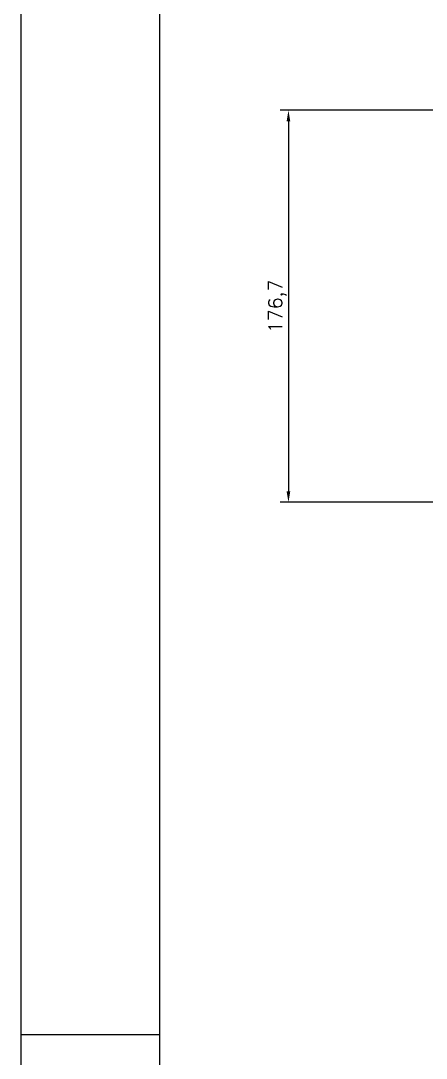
# Model space of a CAD drawing. Header units: metres. Extents: x 0 to 2102, y 0 to 1485.
# Drawn here: x 0 to 182.6, y 731.9 to 1199.5 of the extents above; entities that cross this region are included whole.
import ezdxf
from ezdxf.enums import TextEntityAlignment as Align

# ---------------------------------------------------------------- set-up
doc = ezdxf.new("R2010")
doc.units = ezdxf.units.M
doc.header["$LTSCALE"] = 2.5
for name, color, linetype in [('FRL2', 2, 'Continuous'), ('FRL6', 6, 'Continuous'), ('FRL7', 7, 'Continuous'), ('FRR120', 5, 'Continuous'), ('FRR140', 5, 'Continuous'), ('FRR175', 1, 'Continuous'), ('FRR80', 3, 'Continuous'), ('SDM', 7, 'Continuous')]:
    doc.layers.add(name, color=color, linetype=linetype)
doc.styles.add('R120', font='simplex.shx', dxfattribs={"height": 3})
doc.styles.add('R140', font='simplex.shx', dxfattribs={"height": 3.5})
doc.styles.add('R80', font='simplex.shx', dxfattribs={"height": 2})
doc.styles.add('ROMANS', font='ROMANS.SHX')
doc.dimstyles.new('2.5___1-2.5', dxfattribs={"dimscale": 2.5, "dimtxt": 2.5, "dimasz": 2, "dimexe": 1.5, "dimexo": 1, "dimgap": 0.5, "dimtad": 1, "dimzin": 12, "dimtxsty": 'ROMANS', "dimcen": 0, "dimclrd": 256, "dimclre": 256, "dimclrt": 3, "dimazin": 3, "dimtfac": 1, "dimtmove": 0, "dimatfit": 0, "dimfxl": 1, "dimlwd": -1, "dimlwe": -1, "dimarcsym": 0})

# ---------------------------------------------------------------- blocks, each defined once
blk = doc.blocks.new('A1')
at = {"layer": 'FRL2'}
blk.add_line((0, 297), (25, 297), dxfattribs=at)
at = {"layer": 'FRL6', "linetype": 'Continuous'}
blk.add_line((25, 584), (25, 10), dxfattribs=at)
at = {"layer": 'FRL7', "linetype": 'Continuous'}
blk.add_line((0, 594), (0, 0), dxfattribs=at)
at = {"layer": 'FRR120', "style": 'R120'}
for tag, p in [('FASE_DO_PROJETO', (659, 46.29)), ('ÁREA_E/OU_SUBÁREA', (659, 40.79)), ('TÍTULO_DO_DESENHO', (659, 35.29)), ('SUBTÍTULO_1_DO_DESENHO', (659, 29.79)), ('SUBTÍTULO_2_DO_DESENHO', (659, 24.29))]:
    blk.add_attdef(tag, p, '', height=3, dxfattribs=at)
at = {"layer": 'FRR140', "style": 'R140', "width": 0.91}
for tag, p in [('NÚMERO_DA_CONTRATADA', (687.72, 12.6)), ('NUMERO_VALE', (752.89, 12.6))]:
    blk.add_attdef(tag, p, '', height=3.5, dxfattribs=at)
for tag, p in [('REVISÃO', (823.5, 14.68)), ('ESCALA', (671, 14.35))]:
    blk.add_attdef(tag, text='', height=3.5, dxfattribs=at).set_placement(p, align=Align.MIDDLE)
at = {"layer": 'FRR175', "style": 'R120'}
for tag, p in [('CLASSIFICAÇÃO', (811.83, 67.73)), ('PROJETO', (716.31, 53.59)), ('N_PROJ_SE', (793.5, 53.59)), ('N_CONTRATO', (796.97, 47.3))]:
    blk.add_attdef(tag, text='', height=3, dxfattribs=at).set_placement(p, align=Align.MIDDLE_CENTER)
at = {"layer": 'FRR80', "style": 'R80'}
for p in [(492.61, 76.08), (492.61, 70.38), (492.61, 64.68), (492.61, 58.98), (492.61, 53.28), (492.61, 47.58), (492.61, 41.88), (492.61, 36.18)]:
    blk.add_attdef('DESCRIÇÃO_DA_REVISÃO', p, '', height=2, dxfattribs=at)
for tag, p in [('8A_REV', (476, 77.07)), ('EMIS.', (486, 77.07)), ('PROJ.', (585, 77.07)), ('DES.', (597, 77.07)), ('VER.', (609, 77.07)), ('APR.', (621, 77.07)), ('AUT.', (633.01, 77.07)), ('7A_REV', (476, 71.37)), ('EMIS.', (486, 71.37)), ('PROJ.', (585, 71.37)), ('DES.', (597, 71.37)), ('VER.', (609, 71.37)), ('APR.', (621, 71.37)), ('AUT.', (633.01, 71.37)), ('6A_REV', (476, 65.67)), ('EMIS.', (486, 65.67)), ('PROJ.', (585, 65.67)), ('DES.', (597, 65.67)), ('VER.', (609, 65.67)), ('APR.', (621, 65.67)), ('AUT.', (633.01, 65.67)), ('5A_REV', (476, 59.97)), ('EMIS.', (486, 59.97)), ('PROJ.', (585, 59.97)), ('DES.', (597, 59.97)), ('VER.', (609, 59.97)), ('APR.', (621, 59.97)), ('AUT.', (633.01, 59.97)), ('4A_REV', (476, 54.27)), ('EMIS.', (486, 54.27)), ('PROJ.', (585, 54.27)), ('DES.', (597, 54.27)), ('VER.', (609, 54.27)), ('APR.', (621, 54.27)), ('AUT.', (633.01, 54.27)), ('3A_REV', (476, 48.57)), ('EMIS.', (486, 48.57)), ('PROJ.', (585, 48.57)), ('DES.', (597, 48.57)), ('VER.', (609, 48.57)), ('APR.', (621, 48.57)), ('AUT.', (633.01, 48.57)), ('2A_REV', (476, 42.87)), ('EMIS.', (486, 42.87)), ('PROJ.', (585, 42.87)), ('DES.', (597, 42.87)), ('VER.', (609, 42.87)), ('APR.', (621, 42.87)), ('AUT.', (633.01, 42.87)), ('1a_REV', (476, 37.17)), ('EMIS.', (486, 37.17)), ('PROJ.', (585, 37.17)), ('DES.', (597, 37.17)), ('VER.', (609, 37.17)), ('APR.', (621, 37.17)), ('AUT.', (633.01, 37.17))]:
    blk.add_attdef(tag, text='', height=2, dxfattribs=at).set_placement(p, align=Align.MIDDLE)
at = {"layer": 'FRR80', "style": 'R80', "width": 0.85}
for p in [(648, 77.07), (648, 71.37), (648, 65.67), (648, 59.97), (648, 54.27), (648, 48.57), (648, 42.87), (648, 37.17)]:
    blk.add_attdef('DATA', text='', height=2, dxfattribs=at).set_placement(p, align=Align.MIDDLE)
blk = doc.blocks.new('*D13')
at = {"layer": 'Defpoints', "color": 0, "transparency": 16777216}
for p in [(197.52, 1159.14), (120.57, 982.44), (197.52, 982.44)]:
    blk.add_point(p, dxfattribs=at)
at = {"layer": 'SDM', "transparency": 16777216}
for p, q in [((195.02, 1159.14), (116.82, 1159.14)), ((120.57, 1154.14), (120.57, 987.44)), ((195.02, 982.44), (116.82, 982.44))]:
    blk.add_line(p, q, dxfattribs=at)
for points in [[(119.74, 1154.14), (121.41, 1154.14), (120.57, 1159.14)], [(119.74, 987.44), (121.41, 987.44), (120.57, 982.44)]]:
    blk.add_solid(points, dxfattribs=at)
at = {"layer": 'SDM', "color": 3, "transparency": 16777216, "insert": (115.6, 1070.79), "char_height": 6.25, "attachment_point": 5, "rotation": 90, "style": 'ROMANS'}
blk.add_mtext('176,7', dxfattribs=at)

msp = doc.modelspace()

# ---------------------------------------------------------------- block references
at = {"xscale": 2.499999999999972, "yscale": 2.499999999999972, "zscale": 2.499999999999972}
msp.add_blockref('A1', (0, 0), dxfattribs=at)

# ---------------------------------------------------------------- dimensions: what is measured, and where the dimension line sits
at = {"layer": 'SDM'}
dim = msp.add_linear_dim(base=(120.574, 982.444), p1=(197.519, 1159.144), p2=(197.519, 982.444), angle=90, dimstyle='2.5___1-2.5', dxfattribs=at)
dim.commit()
dim.dimension.update_dxf_attribs({"geometry": '*D13', "text_midpoint": (115.603, 1070.794)})

doc.saveas('drawing.dxf')
